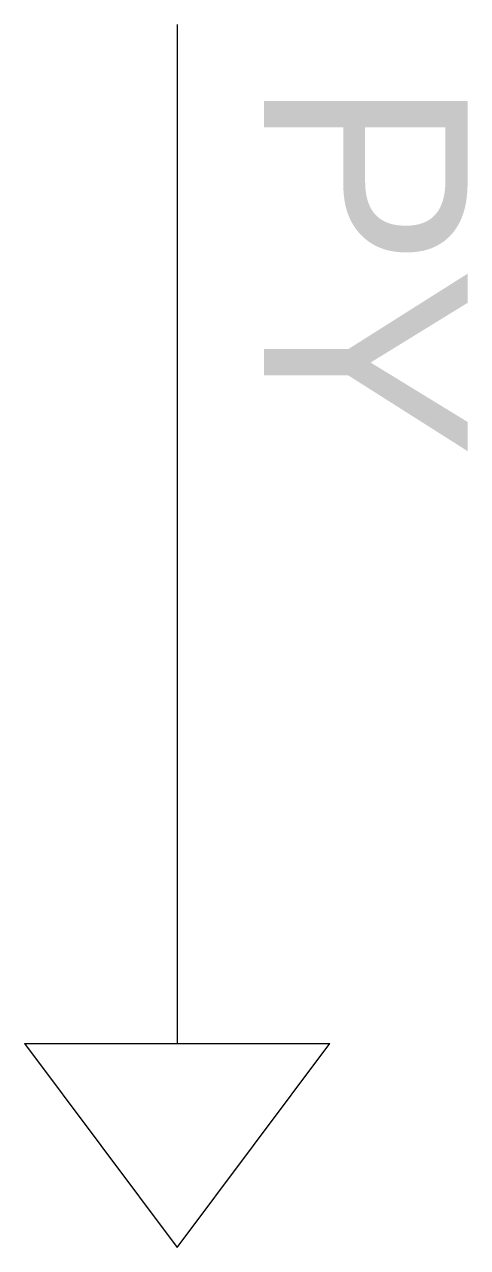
# Model space of a CAD drawing. Extents: x 33.34 to 33.78, y 12.95 to 14.15.
import ezdxf

# ---------------------------------------------------------------- set-up
doc = ezdxf.new("R2010")
doc.units = 0
doc.header["$MEASUREMENT"] = 0
doc.layers.add('TRUSSPY_loads', color=3, linetype='Continuous')
doc.styles.get("Standard").update_dxf_attribs({"font": 'arial.ttf'})

msp = doc.modelspace()

# ---------------------------------------------------------------- linework, layer by layer
at = {"layer": 'TRUSSPY_loads'}
for p, q in [((33.4916, 14.1506), (33.4916, 13.1506)), ((33.3416, 13.1506), (33.6416, 13.1506)), ((33.3416, 13.1506), (33.4916, 12.9506)), ((33.4916, 12.9506), (33.6416, 13.1506))]:
    msp.add_line(p, q, dxfattribs=at)

# ---------------------------------------------------------------- texts
msp.add_attdef('PY', (33.577, 14.0985), '0', height=0.2, rotation=270, dxfattribs=at)

doc.saveas('drawing.dxf')
